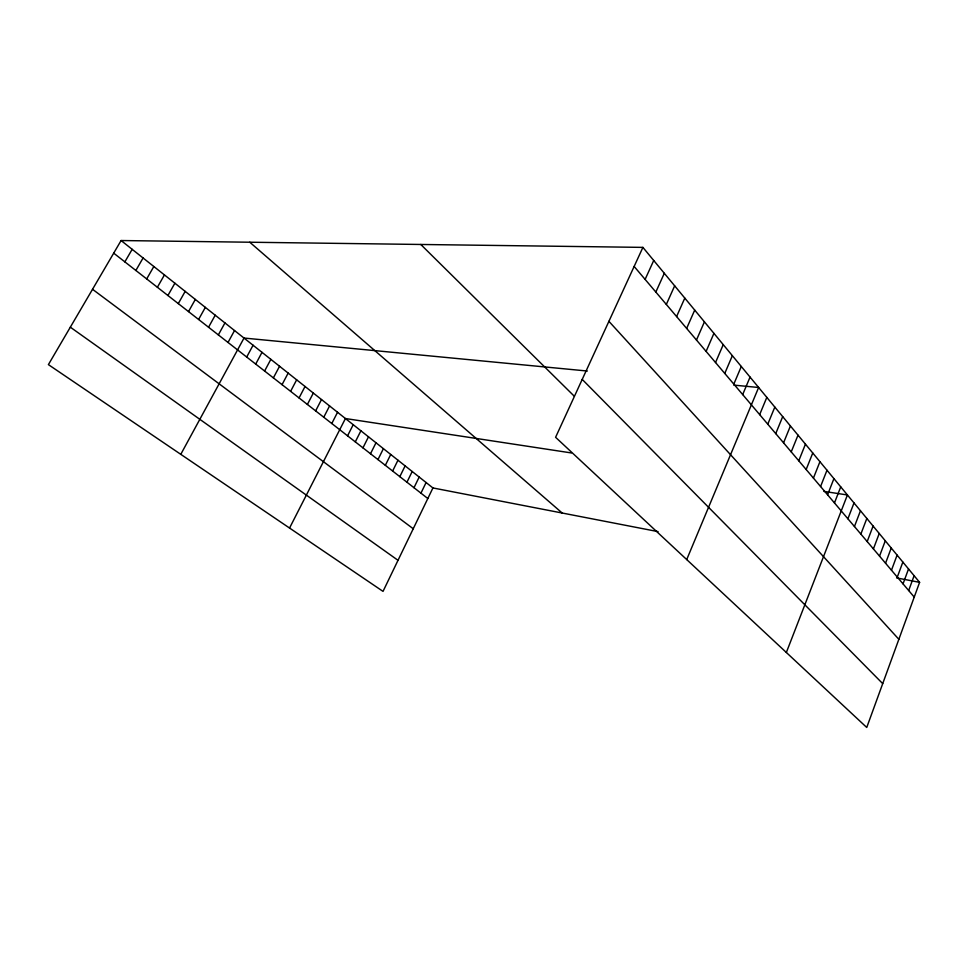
<?xml version="1.0" encoding="UTF-8"?>
<svg xmlns="http://www.w3.org/2000/svg" width="968" height="968" viewBox="0 0 968 968"><rect width="100%" height="100%" fill="white"/><g stroke="black" fill="none" stroke-linecap="round" stroke-linejoin="round"><path stroke-width="1.45" d="M642.909 247.384L919.6 582.349L866.747 727.464L555.596 437.294L642.909 247.384L121.097 240.536L48.4 364.621L383.026 591.387L432.926 487.945L658.083 531.626M908.674 590.528L914.107 575.706M903.035 583.873L908.529 568.942M897.3 577.097L902.854 562.081M891.48 570.225L897.094 555.1M885.551 563.231L891.238 548.021M879.537 556.128L885.284 540.809M873.414 548.904L879.234 533.489M867.195 541.56L873.088 526.035M860.867 534.094L866.832 518.473M854.441 526.507L860.467 510.777M847.895 518.775L854.006 502.949M786.343 652.492L847.423 494.975L823.901 491.393M834.476 502.924L840.732 486.88M827.58 494.793L833.92 478.628M820.574 486.517L826.987 470.242M813.435 478.095L819.932 461.7M806.163 469.516L812.757 453.012M798.769 460.78L805.449 444.155M791.231 451.887L798.007 435.152M783.56 442.824L790.42 425.968M775.743 433.603L782.701 416.615M767.769 424.202L774.823 407.092M759.662 414.619L766.813 397.388M686.711 559.564L758.634 387.49L733.768 385.107M742.686 394.581L750.055 377.096M733.817 384.114L741.294 366.497M724.766 373.43L732.352 355.679M715.534 362.528L723.241 344.632M706.108 351.396L713.924 333.367M696.476 340.022L704.414 321.86M686.639 328.418L694.709 310.099M676.596 316.56L684.8 298.096M666.323 304.436L674.66 285.838M655.832 292.058L664.314 273.303M645.111 279.401L653.727 260.489M420.947 493.16L426.089 482.524M413.989 487.727L419.18 477.042M406.947 482.221L412.199 471.501M399.832 476.667L405.12 465.886M392.633 471.041L397.969 460.211M385.337 465.342L390.733 454.464M377.968 459.582L383.413 448.656M370.502 453.75L375.995 442.775M362.952 447.857L368.493 436.822M355.304 441.88L360.895 430.796M347.56 435.83L353.211 424.698M289.553 528.044L345.431 418.527L571.459 452.951M331.794 423.512L337.554 412.271M323.76 417.244L329.58 405.943M315.629 410.892L321.509 399.542M307.388 404.455L313.329 393.056M299.051 397.945L305.041 386.486M290.606 391.338L296.656 379.831M282.051 384.659L288.161 373.091M273.375 377.883L279.558 366.267M264.603 371.034L270.846 359.346M255.709 364.077L262.013 352.34M246.695 357.047L253.071 345.237M180.786 454.343L244.009 338.05L587.358 371.034M228.024 342.454L234.534 330.536M218.344 334.904L224.939 322.925M208.543 327.244L215.211 315.205M198.597 319.476L205.337 307.376M188.518 311.599L195.33 299.427M178.281 303.613L185.178 291.38M167.912 295.506L174.881 283.201M157.385 287.278L164.439 274.924M146.7 278.929L153.839 266.515M135.859 270.471L143.082 257.972M124.86 261.88L132.168 249.321M896.598 577.896L919.6 582.349M70.325 327.184L398.017 560.315M92.529 289.287L413.239 528.746M113.704 253.156L427.82 498.52M121.097 240.536L432.926 487.945M249.768 242.218L562.19 513.016M420.777 244.468L574.133 396.069M582.216 379.396L882.719 683.626M608.908 321.328L898.861 639.303M634.149 266.454L914.228 597.087"/></g></svg>
